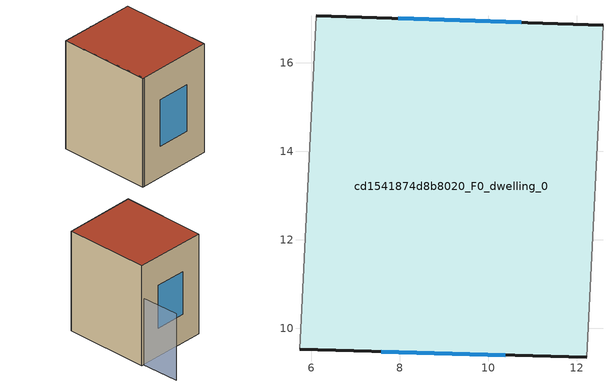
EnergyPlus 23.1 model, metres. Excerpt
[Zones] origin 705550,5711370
cd1541874d8b8020_F0_dwelling_0
 floor ground (EU_floor_Construction): 12.59,16.85 12.23,9.34 5.73,9.52 6.11,17.07 z0
 wall outside (EU_wall_Construction): 5.73,9.52 12.23,9.34 / 12.59,16.85 6.11,17.07 z0:9
 wall adiabatic (EU_wall_Construction): 12.23,9.34 12.59,16.85 / 6.11,17.07 5.73,9.52 z0:9
 window (EU_Window_Construction): 7.58,9.47 10.38,9.39 / 10.75,16.91 7.96,17 z2.56:6.44
 roof outside (EU_roof_Construction): 12.23,9.34 12.59,16.85 6.11,17.07 5.73,9.52 z9
shading: 6.11,17.07 5.87,9.49 z0:9; 12.23,9.34 12.48,20.24 z0:6
[Building]
EU S2 Campaign: North Axis=0; Terrain=City; Solar Distribution=FullExterior
[Site:Location]
London: Latitude=51.5; Longitude=-0.5; Time Zone=0; Elevation=25
[SizingPeriod:WeatherFileDays]
AnnualSizingPeriod: Begin Month=1; Begin Day of Month=1; End Month=12; End Day of Month=31; Day of Week for Start Day=Monday; Use Weather File Daylight Saving Period=No; Use Weather File Rain and Snow Indicators=No
[MATERIAL]
EU_InternalMass_Material: Roughness=MediumRough; Thickness=0.1; Conductivity=1; Density=1800; Specific Heat=900; Thermal Absorptance=0.9; Solar Absorptance=0.7; Visible Absorptance=0.7
[MATERIAL:NOMASS] Roughness=MediumRough; Thermal Absorptance=0.9; Solar Absorptance=0.7; Visible Absorptance=0.7
Name | Thermal Resistance
EU_wall_NoMass | 0.71061
EU_roof_NoMass | 2.41608
EU_floor_NoMass | 1.75078
[WINDOWMATERIAL:SIMPLEGLAZINGSYSTEM]
EU_Window_SimpleGlazing: UFactor=2.64892; Solar Heat Gain Coefficient=0.76; Visible Transmittance=0.76
[CONSTRUCTION]
EU_wall_Construction: EU_wall_NoMass
EU_roof_Construction: EU_roof_NoMass
EU_floor_Construction: EU_floor_NoMass
EU_InternalMass_Construction: EU_InternalMass_Material
EU_Window_Construction: EU_Window_SimpleGlazing
[ZONE]
cd1541874d8b8020_F0_dwelling_0: Type=1; Multiplier=1; Ceiling Height=autocalculate; Volume=440.119; Floor Area=autocalculate; Part of Total Floor Area=Yes
[INTERNALMASS]
cd1541874d8b8020_F0_dwelling_0_EU_InternalMass: Construction=EU_InternalMass_Construction; Zone or ZoneList=cd1541874d8b8020_F0_dwelling_0; Surface Area=48.9025
[OTHEREQUIPMENT]
EU_Step8_InternalGain_cd1541874d8b8020_F0_dwelling_0_f000: Fuel Type=Electricity; Zone or ZoneList or Space or SpaceList=cd1541874d8b8020_F0_dwelling_0; Schedule=EU_Step8_GainSchedule_cd1541874d8b8020_F0_dwelling_0_f000; Design Level Calculation Method=Watts/Area; Power per Zone Floor Area=1; Fraction Latent=0; Fraction Radiant=0; Fraction Lost=0; Carbon Dioxide Generation Rate=0; EndUse Subcategory=EU_Step8_InternalGains
[ZONEVENTILATION:DESIGNFLOWRATE]
EU_ConstantAir_cd1541874d8b8020_F0_dwelling_0: Zone or ZoneList or Space or SpaceList=cd1541874d8b8020_F0_dwelling_0; Schedule=EU_AlwaysOn; Design Flow Rate Calculation Method=AirChanges/Hour; Air Changes per Hour=0.496673; Ventilation Type=Natural; Fan Pressure Rise=0; Fan Total Efficiency=1; Constant Term Coefficient=1; Temperature Term Coefficient=0; Velocity Term Coefficient=0; Velocity Squared Term Coefficient=0; Minimum Indoor Temperature=-100; Maximum Indoor Temperature=100; Delta Temperature=-100; Minimum Outdoor Temperature=-100; Maximum Outdoor Temperature=100; Maximum Wind Speed=40
[HVACTEMPLATE:THERMOSTAT]
EU_HeatOnly_cd1541874d8b8020_F0_dwelling_0: Constant Heating Setpoint=20; Constant Cooling Setpoint=50
[HVACTEMPLATE:ZONE:IDEALLOADSAIRSYSTEM]
cd1541874d8b8020_F0_dwelling_0: Template Thermostat=EU_HeatOnly_cd1541874d8b8020_F0_dwelling_0; System Availability Schedule=EU_AlwaysOn; Maximum Heating Supply Air Temperature=50; Minimum Cooling Supply Air Temperature=13; Maximum Heating Supply Air Humidity Ratio=0.0156; Minimum Cooling Supply Air Humidity Ratio=0.0077; Heating Limit=NoLimit; Cooling Limit=NoLimit; Heating Availability Schedule=EU_AlwaysOn; Cooling Availability Schedule=EU_CoolingOff; Dehumidification Control Type=ConstantSensibleHeatRatio; Cooling Sensible Heat Ratio=0.7; Dehumidification Setpoint=60; Humidification Control Type=None; Humidification Setpoint=30; Outdoor Air Method=None; Outdoor Air Flow Rate per Person=0.00944; Outdoor Air Flow Rate per Zone Floor Area=0; Outdoor Air Flow Rate per Zone=0; Demand Controlled Ventilation Type=None; Outdoor Air Economizer Type=NoEconomizer; Heat Recovery Type=None; Sensible Heat Recovery Effectiveness=0.7; Latent Heat Recovery Effectiveness=0.65
[SIZING:ZONE]
cd1541874d8b8020_F0_dwelling_0: Zone Cooling Design Supply Air Temperature Input Method=SupplyAirTemperature; Zone Cooling Design Supply Air Temperature=13; Zone Heating Design Supply Air Temperature Input Method=SupplyAirTemperature; Zone Heating Design Supply Air Temperature=50; Zone Cooling Design Supply Air Humidity Ratio=0.008; Zone Heating Design Supply Air Humidity Ratio=0.008; Cooling Design Air Flow Method=DesignDay; Cooling Design Air Flow Rate=0; Cooling Minimum Air Flow per Zone Floor Area=0.000762; Cooling Minimum Air Flow=0; Cooling Minimum Air Flow Fraction=0.2; Heating Design Air Flow Method=DesignDay; Heating Design Air Flow Rate=0; Heating Maximum Air Flow per Zone Floor Area=0.002032; Heating Maximum Air Flow=0.141576; Heating Maximum Air Flow Fraction=0.3; Account for Dedicated Outdoor Air System=No; Dedicated Outdoor Air System Control Strategy=NeutralSupplyAir; Dedicated Outdoor Air Low Setpoint Temperature for Design=autosize; Dedicated Outdoor Air High Setpoint Temperature for Design=autosize; Zone Load Sizing Method=Sensible Load Only No Latent Load; Zone Latent Cooling Design Supply Air Humidity Ratio Input Method=HumidityRatioDifference; Zone Cooling Design Supply Air Humidity Ratio Difference=0.005; Zone Latent Heating Design Supply Air Humidity Ratio Input Method=HumidityRatioDifference; Zone Humidification Design Supply Air Humidity Ratio Difference=0.005
[SCHEDULE:CONSTANT]
Name | Hourly Value
EU_AlwaysOn | 1
EU_CoolingOff | 0
[SCHEDULE:FILE]
EU_Step8_GainSchedule_cd1541874d8b8020_F0_dwelling_0_f000: File=../../schedules/cd1541874d8b8020/cd1541874d8b8020_F0_dwelling_0_f000_gain.csv; Column Number=1; Rows to Skip at Top=0; Number of Hours of Data=8760; Column Separator=Comma; Interpolate to Timestep=No; Minutes per Item=60; Adjust Schedule for Daylight Savings=Yes
